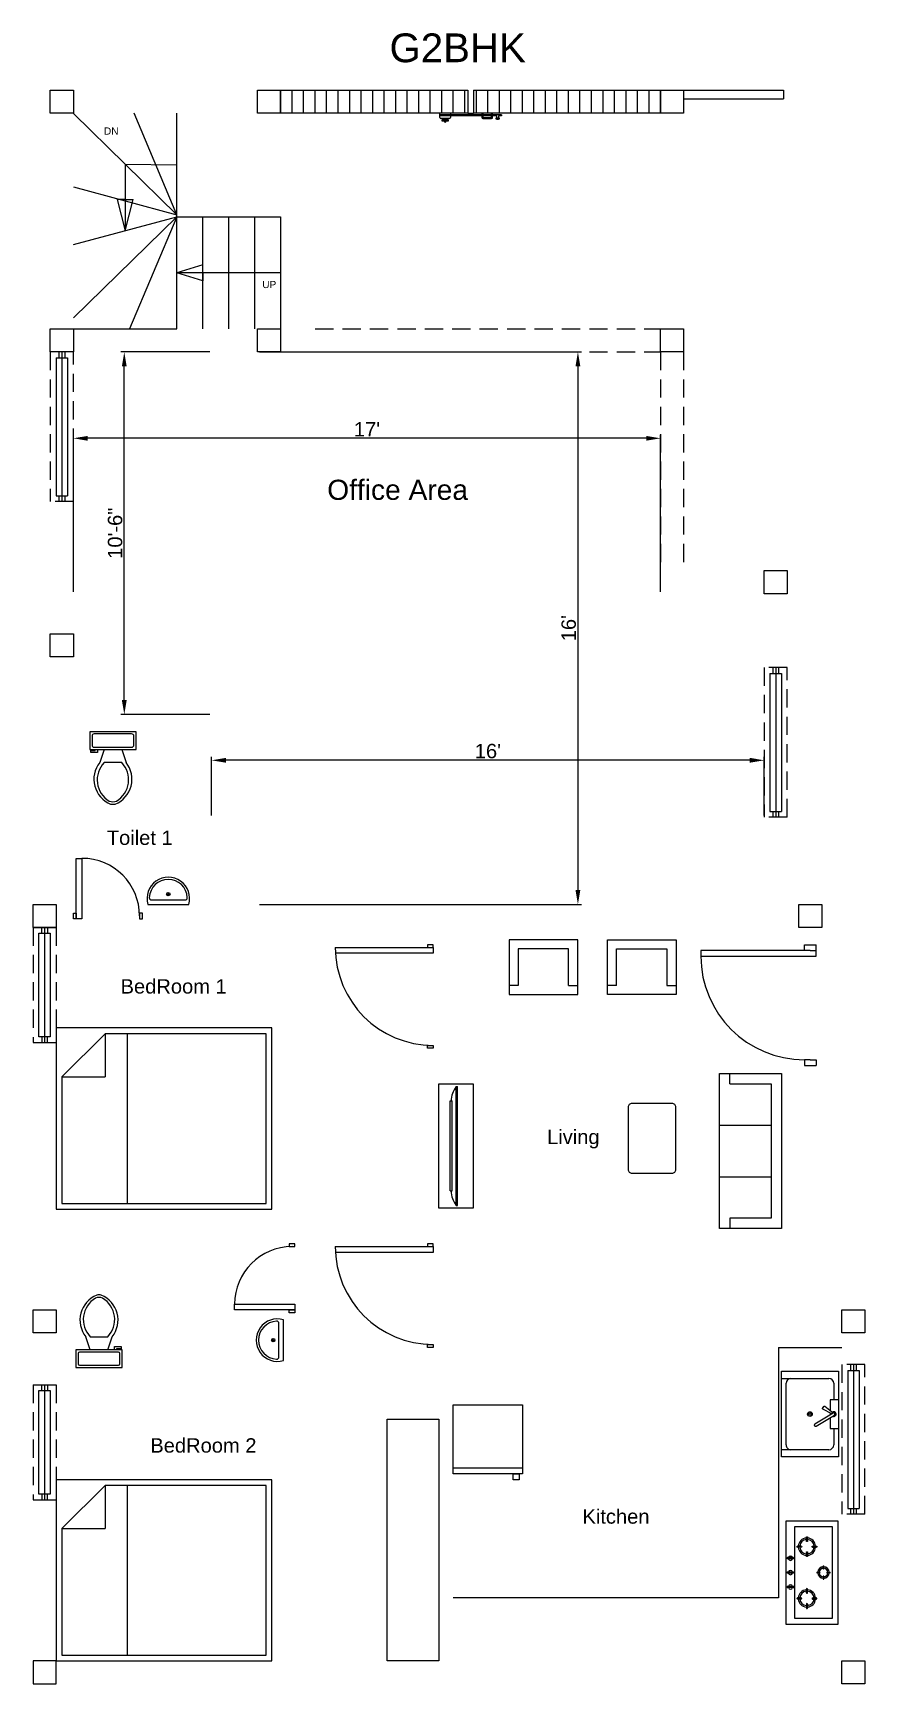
# Model space of a CAD drawing. Header units: inches. Extents: x 2531 to 2820, y 1372 to 1946.
import ezdxf

# ---------------------------------------------------------------- set-up
doc = ezdxf.new("R2010")
doc.units = ezdxf.units.IN
doc.linetypes.add('HIDDEN', pattern=[9.525, 6.35, -3.175])
for name, color, linetype in [('bed room', 20, 'Continuous'), ('Door', 44, 'Continuous'), ('gate', 190, 'Continuous'), ('hall', 90, 'Continuous'), ('kitchen', 142, 'Continuous'), ('pillar', 82, 'Continuous'), ('shutter', 30, 'HIDDEN'), ('stair', 130, 'Continuous'), ('text and dim', 200, 'Continuous'), ('toilet', 140, 'Continuous'), ('wall', 7, 'Continuous'), ('window', 150, 'Continuous')]:
    doc.layers.add(name, color=color, linetype=linetype)
doc.layers.get('0').freeze()
doc.styles.get("Standard").update_dxf_attribs({"font": 'arial.ttf'})
doc.dimstyles.new('ISO-25', dxfattribs={"dimtxt": 5, "dimasz": 5, "dimexe": 1.25, "dimexo": 0.625, "dimtad": 1, "dimdec": 0, "dimlunit": 4, "dimtxsty": 'Standard', "dimcen": 2.5, "dimadec": 0, "dimazin": 0, "dimtfac": 1, "dimtdec": 0, "dimtmove": 0, "dimatfit": 3, "dimfxl": 1, "dimfrac": 2, "dimarcsym": 0})

# ---------------------------------------------------------------- blocks, each defined once
blk = doc.blocks.new('8in pillar')
at = {"layer": 'pillar'}
blk.add_lwpolyline([(3916.78, 1584.21), (3924.78, 1584.21), (3924.78, 1576.21), (3916.78, 1576.21)], close=True, dxfattribs=at)
blk = doc.blocks.new('11ft gate')
at = {"layer": 'gate'}
for p, q in [((3800.6, 2006.71), (3865.6, 2006.71)), ((3800.6, 1998.71), (3800.6, 2006.71)), ((3804.6, 1998.71), (3804.6, 2006.71)), ((3808.6, 1998.71), (3808.6, 2006.71)), ((3812.6, 1998.71), (3812.6, 2006.71)), ((3816.6, 1998.71), (3816.6, 2006.71)), ((3820.6, 1998.71), (3820.6, 2006.71)), ((3824.6, 1998.71), (3824.6, 2006.71)), ((3828.6, 1998.71), (3828.6, 2006.71)), ((3832.6, 1998.71), (3832.6, 2006.71)), ((3836.6, 1998.71), (3836.6, 2006.71)), ((3840.6, 1998.71), (3840.6, 2006.71)), ((3844.6, 1998.71), (3844.6, 2006.71)), ((3848.6, 1998.71), (3848.6, 2006.71)), ((3852.6, 1998.71), (3852.6, 2006.71)), ((3856.6, 1998.71), (3856.6, 2006.71)), ((3860.6, 1998.71), (3860.6, 2006.71)), ((3864.6, 1998.71), (3864.6, 2006.71)), ((3865.6, 2006.71), (3865.6, 1998.71)), ((3867.6, 2006.71), (3932.6, 2006.71)), ((3867.6, 2006.71), (3867.6, 1998.71)), ((3868.6, 1998.71), (3868.6, 2006.71)), ((3872.6, 1998.71), (3872.6, 2006.71)), ((3876.6, 1998.71), (3876.6, 2006.71)), ((3880.6, 1998.71), (3880.6, 2006.71)), ((3884.6, 1998.71), (3884.6, 2006.71)), ((3888.6, 1998.71), (3888.6, 2006.71)), ((3892.6, 1998.71), (3892.6, 2006.71)), ((3896.6, 1998.71), (3896.6, 2006.71)), ((3900.6, 1998.71), (3900.6, 2006.71)), ((3904.6, 1998.71), (3904.6, 2006.71)), ((3908.6, 1998.71), (3908.6, 2006.71)), ((3912.6, 1998.71), (3912.6, 2006.71)), ((3916.6, 1998.71), (3916.6, 2006.71)), ((3920.6, 1998.71), (3920.6, 2006.71)), ((3924.6, 1998.71), (3924.6, 2006.71)), ((3928.6, 1998.71), (3928.6, 2006.71)), ((3932.6, 2006.71), (3932.6, 1998.71)), ((3865.6, 1998.71), (3800.6, 1998.71)), ((3855.91, 1997.22), (3855.91, 1998.7)), ((3877.29, 1998.15), (3855.91, 1998.15)), ((3875.77, 1997.77), (3855.91, 1997.77)), ((3859.26, 1996.84), (3856.28, 1996.84)), ((3857.39, 1996.84), (3857.39, 1996.54)), ((3858.14, 1996.84), (3858.14, 1996.54)), ((3859.63, 1998.7), (3859.63, 1998.15)), ((3859.63, 1997.77), (3859.63, 1997.22)), ((3865.6, 1998.71), (3867.6, 1998.71)), ((3932.6, 1998.71), (3867.6, 1998.71)), ((3870.54, 1998.7), (3870.54, 1998.15)), ((3870.54, 1997.77), (3870.54, 1997.22)), ((3870.91, 1998.7), (3870.91, 1998.15)), ((3870.91, 1997.77), (3870.91, 1997.22)), ((3870.91, 1997.22), (3873.89, 1997.22)), ((3870.91, 1996.84), (3873.89, 1996.84)), ((3873.89, 1998.15), (3873.89, 1998.7)), ((3873.89, 1997.22), (3873.89, 1997.77)), ((3874.26, 1998.15), (3874.26, 1998.7)), ((3874.26, 1997.22), (3874.26, 1997.77)), ((3875.54, 1996.85), (3876.54, 1996.85)), ((3877.29, 1997.77), (3876.32, 1997.77)), ((3877.29, 1998.15), (3877.29, 1997.77)), ((3858.81, 1996.23), (3856.72, 1996.23)), ((3857.39, 1995.92), (3857.39, 1995.91)), ((3858.14, 1995.92), (3858.14, 1995.91))]:
    blk.add_line(p, q, dxfattribs=at)
for points in [[(3875.54, 1997.04), (3876.54, 1997.04), (3876.54, 1996.67), (3875.54, 1996.67)], [(3856.72, 1996.54), (3858.81, 1996.54), (3858.81, 1995.92), (3856.72, 1995.92)]]:
    blk.add_lwpolyline(points, close=True, dxfattribs=at)
for points in [[(3875.77, 1997.04), (3875.77, 1997.77)], [(3876.32, 1997.77), (3876.32, 1997.04)], [(3876.32, 1996.67), (3876.32, 1996.48), (3875.77, 1996.48), (3875.77, 1996.67)]]:
    blk.add_lwpolyline(points, dxfattribs=at)
for centre, start, end in [((3856.28, 1997.22), 180, 270), ((3859.26, 1997.22), 270, 0), ((3870.91, 1997.22), 180, 270), ((3873.89, 1997.22), 270, 0), ((3857.77, 1995.91), 180, 0)]:
    blk.add_arc(centre, 0.372, start, end, dxfattribs=at)
blk = doc.blocks.new('3ftdoor')
at = {"layer": 'Door', "linetype": 'Continuous'}
blk.add_lwpolyline([(3703.09, 1702.71), (3737.09, 1702.71), (3737.09, 1700.71), (3703.14, 1700.71)], dxfattribs=at)
for points in [[(3737.09, 1702.71), (3737.09, 1703.71), (3735.09, 1703.71), (3735.09, 1702.71)], [(3737.09, 1668.71), (3737.09, 1667.71), (3735.09, 1667.71), (3735.09, 1668.71)]]:
    blk.add_lwpolyline(points, close=True, dxfattribs=at)
blk.add_arc((3737.09, 1702.71), 34, 180, 270, dxfattribs=at)
blk = doc.blocks.new('2ft door')
at = {"layer": 'Door', "linetype": 'Continuous'}
for p, q in [((3493.09, 1558.76), (3493.09, 1579.76)), ((3493.09, 1579.76), (3495.09, 1579.76)), ((3495.09, 1579.76), (3495.09, 1558.76)), ((3495.09, 1558.76), (3493.09, 1558.76))]:
    blk.add_line(p, q, dxfattribs=at)
for points in [[(3492.09, 1560.76), (3493.09, 1560.76), (3493.09, 1558.76), (3492.09, 1558.76)], [(3516.09, 1560.76), (3515.09, 1560.76), (3515.09, 1558.76), (3516.09, 1558.76)]]:
    blk.add_lwpolyline(points, close=True, dxfattribs=at)
blk.add_arc((3495.09, 1559.76), 20, 0, 90, dxfattribs=at)
blk = doc.blocks.new('maindoor')
at = {"layer": 'Door'}
for p, q in [((1911.53, 641.87), (1911.53, 643.87)), ((1911.53, 643.87), (1915.53, 643.87)), ((1915.53, 641.87), (1915.53, 643.87)), ((1911.53, 641.87), (1875.53, 641.87)), ((1875.53, 641.87), (1875.53, 639.87)), ((1875.53, 639.87), (1915.53, 639.87)), ((1913.53, 641.87), (1911.53, 641.87)), ((1913.53, 641.87), (1915.53, 641.87)), ((1915.53, 639.87), (1915.53, 641.87)), ((1913.53, 603.87), (1911.53, 603.87)), ((1911.53, 603.87), (1911.53, 601.87)), ((1913.53, 603.87), (1915.53, 603.87)), ((1915.53, 603.87), (1915.53, 601.87))]:
    blk.add_line(p, q, dxfattribs=at)
at = {"layer": 'Door', "linetype": 'Continuous'}
blk.add_line((1911.53, 601.87), (1915.53, 601.87), dxfattribs=at)
at = {"layer": 'Door'}
blk.add_arc((1911.53, 639.87), 36, 180, 270, dxfattribs=at)
blk = doc.blocks.new('4ft window')
at = {"layer": 'window', "linetype": 'HIDDEN'}
for p, q in [((4011, 1654.58), (4003, 1654.58)), ((4003, 1654.58), (4003, 1602.58)), ((4011, 1602.58), (4011, 1654.58)), ((4011, 1602.58), (4003, 1602.58))]:
    blk.add_line(p, q, dxfattribs=at)
at = {"layer": 'window'}
for p, q in [((4005, 1652.58), (4005, 1604.58)), ((4006, 1654.58), (4006, 1652.58)), ((4007, 1654.58), (4007, 1602.58)), ((4008, 1654.58), (4008, 1652.58)), ((4009, 1652.58), (4009, 1604.58)), ((4006, 1604.58), (4006, 1602.58)), ((4008, 1604.58), (4008, 1602.58))]:
    blk.add_line(p, q, dxfattribs=at)
at = {"layer": 'window', "linetype": 'Continuous'}
for p, q in [((4005, 1652.58), (4009, 1652.58)), ((4005, 1604.58), (4009, 1604.58))]:
    blk.add_line(p, q, dxfattribs=at)
blk = doc.blocks.new('3ft window')
at = {"layer": 'window', "linetype": 'Continuous'}
for p, q in [((3891.57, 1851.13), (3899.57, 1851.13)), ((3893.57, 1849.13), (3897.57, 1849.13)), ((3893.57, 1813.13), (3893.57, 1849.13)), ((3894.57, 1849.13), (3894.57, 1851.13)), ((3895.57, 1851.13), (3895.57, 1811.13)), ((3896.57, 1851.13), (3896.57, 1849.13)), ((3897.57, 1849.13), (3897.57, 1813.13)), ((3891.57, 1811.13), (3899.57, 1811.13)), ((3897.57, 1813.13), (3893.57, 1813.13)), ((3894.57, 1813.13), (3894.57, 1811.13)), ((3896.57, 1811.13), (3896.57, 1813.13))]:
    blk.add_line(p, q, dxfattribs=at)
at = {"layer": 'window', "linetype": 'HIDDEN'}
for p, q in [((3891.57, 1851.13), (3891.57, 1811.13)), ((3899.57, 1851.13), (3899.57, 1811.13))]:
    blk.add_line(p, q, dxfattribs=at)
blk = doc.blocks.new('*D30')
at = {"layer": 'Defpoints', "color": 0, "linetype": 'Continuous', "transparency": 16777216}
for p in [(2609.43, 1834.75), (2609.43, 1642.75), (2720.71, 1642.75)]:
    blk.add_point(p, dxfattribs=at)
at = {"layer": 'text and dim', "color": 0, "linetype": 'Continuous', "lineweight": -2, "transparency": 16777216}
for p, q in [((2610.05, 1834.75), (2721.96, 1834.75)), ((2720.71, 1829.75), (2720.71, 1647.75)), ((2610.05, 1642.75), (2721.96, 1642.75))]:
    blk.add_line(p, q, dxfattribs=at)
at = {"layer": 'text and dim', "color": 0, "linetype": 'Continuous', "transparency": 16777216}
for points in [[(2719.88, 1829.75), (2721.55, 1829.75), (2720.71, 1834.75)], [(2719.88, 1647.75), (2721.55, 1647.75), (2720.71, 1642.75)]]:
    blk.add_solid(points, dxfattribs=at)
at = {"layer": 'text and dim', "color": 0, "linetype": 'Continuous', "transparency": 16777216, "insert": (2717.53, 1738.75), "char_height": 5, "attachment_point": 5, "rotation": 90}
blk.add_mtext("16'", dxfattribs=at)
blk = doc.blocks.new('*D31')
at = {"layer": 'Defpoints', "color": 0, "linetype": 'Continuous', "transparency": 16777216}
for p in [(2545.43, 1804.74), (2545.43, 1750.75), (2749.43, 1750.75)]:
    blk.add_point(p, dxfattribs=at)
at = {"layer": 'text and dim', "color": 0, "linetype": 'Continuous', "lineweight": -2, "transparency": 16777216}
for p, q in [((2545.43, 1751.37), (2545.43, 1805.99)), ((2744.43, 1804.74), (2550.43, 1804.74)), ((2749.43, 1751.37), (2749.43, 1805.99))]:
    blk.add_line(p, q, dxfattribs=at)
at = {"layer": 'text and dim', "color": 0, "linetype": 'Continuous', "transparency": 16777216}
for points in [[(2550.43, 1805.57), (2550.43, 1803.9), (2545.43, 1804.74)], [(2744.43, 1805.57), (2744.43, 1803.9), (2749.43, 1804.74)]]:
    blk.add_solid(points, dxfattribs=at)
at = {"layer": 'text and dim', "color": 0, "linetype": 'Continuous', "transparency": 16777216, "insert": (2647.43, 1807.87), "char_height": 5, "attachment_point": 5}
blk.add_mtext("17'", dxfattribs=at)
blk = doc.blocks.new('*D32')
at = {"layer": 'Defpoints', "color": 0, "linetype": 'Continuous', "transparency": 16777216}
for p in [(2593.43, 1692.83), (2593.43, 1673.05), (2785.43, 1673.05)]:
    blk.add_point(p, dxfattribs=at)
at = {"layer": 'text and dim', "color": 0, "linetype": 'Continuous', "lineweight": -2, "transparency": 16777216}
for p, q in [((2593.43, 1673.67), (2593.43, 1694.08)), ((2780.43, 1692.83), (2598.43, 1692.83)), ((2785.43, 1673.67), (2785.43, 1694.08))]:
    blk.add_line(p, q, dxfattribs=at)
at = {"layer": 'text and dim', "color": 0, "linetype": 'Continuous', "transparency": 16777216}
for points in [[(2598.43, 1693.67), (2598.43, 1692), (2593.43, 1692.83)], [(2780.43, 1693.67), (2780.43, 1692), (2785.43, 1692.83)]]:
    blk.add_solid(points, dxfattribs=at)
at = {"layer": 'text and dim', "color": 0, "linetype": 'Continuous', "transparency": 16777216, "insert": (2689.43, 1696.01), "char_height": 5, "attachment_point": 5}
blk.add_mtext("16'", dxfattribs=at)
blk = doc.blocks.new('*D33')
at = {"layer": 'Defpoints', "color": 0, "linetype": 'Continuous', "transparency": 16777216}
for p in [(2563.13, 1834.75), (2593.43, 1834.75), (2593.43, 1708.75)]:
    blk.add_point(p, dxfattribs=at)
at = {"layer": 'text and dim', "color": 0, "linetype": 'Continuous', "lineweight": -2, "transparency": 16777216}
for p, q in [((2592.8, 1834.75), (2561.88, 1834.75)), ((2563.13, 1713.75), (2563.13, 1829.75)), ((2592.8, 1708.75), (2561.88, 1708.75))]:
    blk.add_line(p, q, dxfattribs=at)
at = {"layer": 'text and dim', "color": 0, "linetype": 'Continuous', "transparency": 16777216}
for points in [[(2562.29, 1829.75), (2563.96, 1829.75), (2563.13, 1834.75)], [(2562.29, 1713.75), (2563.96, 1713.75), (2563.13, 1708.75)]]:
    blk.add_solid(points, dxfattribs=at)
at = {"layer": 'text and dim', "color": 0, "linetype": 'Continuous', "transparency": 16777216, "insert": (2559.95, 1771.75), "char_height": 5, "attachment_point": 5, "rotation": 90}
blk.add_mtext('10\'-6"', dxfattribs=at)
blk = doc.blocks.new('bed')
at = {"layer": 'bed room', "linetype": 'Continuous'}
for p, q in [((3509.09, 1575.76), (3509.09, 1560.76)), ((3516.82, 1575.76), (3516.82, 1516.76)), ((3494.09, 1560.76), (3509.09, 1560.76))]:
    blk.add_line(p, q, dxfattribs=at)
for points in [[(3492.09, 1514.76), (3567.09, 1514.76), (3567.09, 1577.76), (3492.09, 1577.76)], [(3494.09, 1516.76), (3565.09, 1516.76), (3565.09, 1575.76), (3509.09, 1575.76), (3494.09, 1560.76)]]:
    blk.add_lwpolyline(points, close=True, dxfattribs=at)
blk = doc.blocks.new('fridge')
at = {"layer": 'kitchen', "linetype": 'Continuous'}
blk.add_line((3691.42, 1541.87), (3667.42, 1541.87), dxfattribs=at)
for points in [[(3667.42, 1563.87), (3691.42, 1563.87), (3691.42, 1539.87), (3667.42, 1539.87)], [(3688.25, 1539.87), (3690.25, 1539.87), (3690.25, 1537.87), (3688.25, 1537.87)]]:
    blk.add_lwpolyline(points, close=True, dxfattribs=at)
blk = doc.blocks.new('*U5')
for p, q in [((-0.1, -0.45), (-0.1, 0.44)), ((0.1, -0.45), (0.1, 0.44))]:
    blk.add_line(p, q)
for centre, start, end in [((0, 0.45), 358.69268, 181.30732), ((0, -0.45), 177.79461, 2.20539)]:
    blk.add_arc(centre, 0.1, start, end)
blk = doc.blocks.new('*U6')
at = {"color": 0, "linetype": 'ByBlock', "lineweight": -2, "transparency": 16777216}
for p, rotation in [((1859.5, 2468.82), 90), ((1861.25, 2467.07), 180), ((1862.99, 2468.82), 270)]:
    blk.add_blockref('*U5', p, dxfattribs=dict(at, rotation=rotation))
blk.add_blockref('*U5', (1861.25, 2470.56), dxfattribs=at)
blk = doc.blocks.new('*U7')
for p, q in [((-0.2, -0.64), (-0.2, 0.64)), ((0.2, -0.64), (0.2, 0.64))]:
    blk.add_line(p, q)
for centre, start, end in [((0, 0.64), 0, 180), ((0, -0.64), 180, 0)]:
    blk.add_arc(centre, 0.2, start, end)
blk = doc.blocks.new('*U8')
at = {"color": 0, "linetype": 'ByBlock', "lineweight": -2, "transparency": 16777216}
for p, rotation in [((1867.63, 2462.32), 90.00000000000006), ((1872.87, 2462.32), 270.0000000000001), ((1870.25, 2459.7), 180)]:
    blk.add_blockref('*U7', p, dxfattribs=dict(at, rotation=rotation))
blk.add_blockref('*U7', (1870.25, 2464.93), dxfattribs=at)
blk = doc.blocks.new('*U9')
for p, q in [((-0.2, -0.64), (-0.2, 0.64)), ((0.2, -0.64), (0.2, 0.64))]:
    blk.add_line(p, q)
for centre, start, end in [((0, 0.64), 0, 180), ((0, -0.64), 180, 0)]:
    blk.add_arc(centre, 0.2, start, end)
blk = doc.blocks.new('*U10')
at = {"color": 0, "linetype": 'ByBlock', "lineweight": -2, "transparency": 16777216}
for p, rotation in [((1867.63, 2462.32), 90.00000000000006), ((1872.87, 2462.32), 270.0000000000001), ((1870.25, 2459.7), 180)]:
    blk.add_blockref('*U9', p, dxfattribs=dict(at, rotation=rotation))
blk.add_blockref('*U9', (1870.25, 2464.93), dxfattribs=at)
blk = doc.blocks.new('3BURNER STOVE')
for p, q in [((1843.25, 2473.82), (1879.25, 2473.82)), ((1879.25, 2473.82), (1879.25, 2455.82)), ((1845.25, 2471.82), (1877.25, 2471.82)), ((1845.25, 2458.82), (1845.25, 2471.82)), ((1877.25, 2471.82), (1877.25, 2458.82)), ((1877.25, 2458.82), (1845.25, 2458.82)), ((1856.05, 2458.29), (1856.05, 2456.35)), ((1856.45, 2458.29), (1856.45, 2456.35)), ((1861.05, 2458.29), (1861.05, 2456.35)), ((1861.45, 2458.29), (1861.45, 2456.35)), ((1866.05, 2458.33), (1866.05, 2456.38)), ((1866.45, 2458.33), (1866.45, 2456.38)), ((1879.25, 2455.82), (1843.25, 2455.82))]:
    blk.add_line(p, q)
for centre, radius, start, end in [((1861.25, 2468.82), 2, 92.86598, 177.13402), ((1861.25, 2468.82), 2, 182.86598, 267.13402), ((1861.25, 2468.82), 1.5, 93.82255, 176.17745), ((1861.25, 2468.82), 1.5, 183.82255, 266.17745), ((1861.25, 2468.82), 2, 2.86598, 87.13402), ((1861.25, 2468.82), 1.5, 3.82255, 86.17745), ((1861.25, 2468.82), 2, 272.86598, 357.13402), ((1861.25, 2468.82), 1.5, 273.82255, 356.17745), ((1852.25, 2463.07), 3, 93.82255, 176.17745), ((1852.25, 2463.07), 3, 183.82255, 266.17745), ((1852.25, 2463.07), 2.5, 94.58857, 175.41143), ((1852.25, 2463.07), 2.5, 184.58857, 265.41143), ((1852.25, 2463.07), 3, 3.82255, 86.17745), ((1852.25, 2463.07), 2.5, 4.58857, 85.41143), ((1852.25, 2463.07), 3, 273.82255, 356.17745), ((1852.25, 2463.07), 2.5, 274.58857, 355.41143), ((1870.25, 2463.07), 3, 93.82255, 176.17745), ((1870.25, 2463.07), 3, 183.82255, 266.17745), ((1870.25, 2463.07), 2.5, 94.58857, 175.41143), ((1870.25, 2463.07), 2.5, 184.58857, 265.41143), ((1870.25, 2463.07), 3, 3.82255, 86.17745), ((1870.25, 2463.07), 2.5, 4.58857, 85.41143), ((1870.25, 2463.07), 3, 273.82255, 356.17745), ((1870.25, 2463.07), 2.5, 274.58857, 355.41143), ((1856.25, 2457.32), 0.75, 105.46601, 254.53399), ((1856.25, 2458.29), 0.2, 0, 180), ((1856.25, 2456.34), 0.2, 180, 0), ((1856.25, 2457.32), 0.75, 285.46601, 74.53399), ((1861.25, 2457.32), 0.75, 105.46601, 254.53399), ((1861.25, 2458.29), 0.2, 0, 180), ((1861.25, 2456.34), 0.2, 180, 0), ((1861.25, 2457.32), 0.75, 285.46601, 74.53399), ((1866.25, 2457.35), 0.75, 105.46601, 254.53399), ((1866.25, 2458.33), 0.2, 0, 180), ((1866.25, 2456.38), 0.2, 180, 0), ((1866.25, 2457.35), 0.75, 285.46601, 74.53399)]:
    blk.add_arc(centre, radius, start, end)
for name, p in [('*U6', (0, 0)), ('*U8', (0, 0.75))]:
    blk.add_blockref(name, p)
at = {"xscale": -1}
blk.add_blockref('*U10', (3722.5, 0.75), dxfattribs=at)
blk = doc.blocks.new('3bunerstove')
blk.add_line((1843.25, 2455.82), (1843.25, 2473.82))
blk.add_blockref('3BURNER STOVE', (0, 0))
blk = doc.blocks.new('sink')
for p, q in [((1761.7, 2463.91), (1797.7, 2463.91)), ((1761.7, 2439.91), (1761.7, 2463.91)), ((1766.7, 2461.91), (1773.7, 2461.91)), ((1773.7, 2463.91), (1773.7, 2460.41)), ((1773.7, 2460.41), (1778.19, 2460.41)), ((1779.22, 2460.41), (1780.03, 2460.41)), ((1779.27, 2461.65), (1783.94, 2453.95)), ((1784.79, 2454.47), (1780.13, 2462.17)), ((1781.19, 2460.41), (1785.7, 2460.41)), ((1785.7, 2460.41), (1785.7, 2463.91)), ((1785.7, 2461.91), (1792.7, 2461.91)), ((1797.7, 2463.91), (1797.7, 2439.91)), ((1764.7, 2439.91), (1764.7, 2459.91)), ((1794.7, 2459.91), (1794.7, 2439.91)), ((1797.7, 2439.91), (1761.7, 2439.91)), ((1792.7, 2441.91), (1766.7, 2441.91))]:
    blk.add_line(p, q)
blk.add_lwpolyline([(1779.59, 2461.13), (1777.66, 2457.35, -0.431059), (1777.31, 2457.25), (1776.45, 2457.75, -0.457156), (1776.38, 2458.13), (1779.24, 2461.72)], format="xyb")
for radius in [1, 0.5]:
    blk.add_circle((1779.7, 2451.91), radius)
for centre, radius, start, end in [((1766.7, 2459.91), 2, 90, 180), ((1779.7, 2461.91), 1, 331.19481, 217.15195), ((1779.7, 2461.91), 0.5, 31.19481, 211.19481), ((1779.7, 2461.91), 1, 257.49086, 271.19481), ((1792.7, 2459.91), 2, 0, 90), ((1784.36, 2454.21), 0.5, 211.19481, 31.19481), ((1766.7, 2443.91), 2, 180, 270), ((1792.7, 2443.91), 2, 270, 0)]:
    blk.add_arc(centre, radius, start, end)
blk = doc.blocks.new('tv stand')
at = {"layer": 'hall'}
for p, q in [((2067.75, 962.63), (2112.02, 962.63)), ((2067.75, 962.63), (2067.75, 962.13)), ((2067.75, 962.13), (2112.02, 962.13)), ((2073.11, 964.88), (2073.11, 964.13)), ((2073.11, 964.88), (2106.66, 964.88)), ((2073.11, 964.13), (2106.66, 964.13)), ((2106.66, 964.88), (2106.66, 964.13)), ((2112.02, 962.63), (2112.02, 962.13)), ((2113.02, 963.07), (2113.02, 962.13))]:
    blk.add_line(p, q, dxfattribs=at)
blk.add_lwpolyline([(2066.75, 969.01), (2113.02, 969.01), (2113.02, 956.24), (2066.75, 956.24)], close=True, dxfattribs=at)
for centre, start, end in [((2073.86, 953.74), 94.03025, 124.54427), ((2105.9, 953.74), 55.45573, 85.96975)]:
    blk.add_arc(centre, 10.79, start, end, dxfattribs=at)
blk = doc.blocks.new('2ft6inx2ft sofa')
at = {"layer": 'hall'}
for p, q in [((2200.5, 985.12), (2196.5, 985.12)), ((2222.5, 985.12), (2226.5, 985.12))]:
    blk.add_line(p, q, dxfattribs=at)
blk.add_lwpolyline([(2196.5, 1005.12), (2226.5, 1005.12), (2226.5, 981.12), (2196.5, 981.12)], close=True, dxfattribs=at)
blk.add_lwpolyline([(2200.5, 985.12), (2200.5, 1001.12), (2222.5, 1001.12), (2222.5, 985.12)], dxfattribs=at)
blk = doc.blocks.new('teapoi')
at = {"layer": 'hall'}
blk.add_lwpolyline([(2049.85, 947.82), (2069.85, 947.82, -0.414214), (2071.85, 945.82), (2071.85, 913.82, -0.414214), (2069.85, 911.82), (2049.85, 911.82, -0.414214), (2047.85, 913.82), (2047.85, 945.82, -0.414214)], format="xyb", close=True, dxfattribs=at)
blk = doc.blocks.new('Toilet - top')
for p, q in [((9.5, -6), (9.5, -2)), ((-10, -8.5), (-8, -8.5)), ((-10, -9.5), (-10, -8.5)), ((-7, -9.5), (-10, -9.5)), ((-8, -8.5), (-8, -8)), ((-7, -8), (-7, -9.5)), ((-4, -8), (-6, -14)), ((4, -14), (-4, -14)), ((4, -8), (6, -14))]:
    blk.add_line(p, q)
blk.add_lwpolyline([(10.5, -8), (10.5, 0), (-10.5, 0), (-10.5, -8)], close=True)
for points in [[(-9.5, -2), (-9.5, -6)], [(8.5, -1), (-8.5, -1)], [(-8.5, -7), (8.5, -7)]]:
    blk.add_lwpolyline(points)
for centre, radius, start, end in [((-8.62, -1.88), 0.884, 81.8699, 188.1301), ((-8.62, -6.12), 0.884, 171.8699, 278.1301), ((8.62, -1.88), 0.884, 351.8699, 98.1301), ((8.62, -6.12), 0.884, 261.8699, 8.1301), ((3.52, -21.58), 12.17, 141.46911, 247.97143), ((4.2, -21.82), 11.33, 136.36773, 238.94682), ((-3.52, -21.58), 12.17, 292.02843, 38.53071), ((-4.2, -21.82), 11.33, 301.05301, 43.63209), ((0, -27.88), 4, 245.73182, 294.26817), ((0, -29), 4, 254.86053, 285.13947)]:
    blk.add_arc(centre, radius, start, end)
blk = doc.blocks.new('western toilet')
at = {"layer": 'toilet', "xscale": 0.5, "yscale": 0.5, "zscale": 0.5, "rotation": 180}
blk.add_blockref('Toilet - top', (2164.76, 939.26), dxfattribs=at)
blk = doc.blocks.new('handwash customised')
at = {"layer": 'toilet'}
for p, q in [((1337.07, 830.46), (1355.07, 830.46)), ((1338.7, 832.46), (1353.43, 832.46)), ((1345.32, 834.97), (1346.82, 834.97)), ((1346.07, 835.72), (1346.07, 834.22))]:
    blk.add_line(p, q, dxfattribs=at)
blk.add_circle((1346.07, 834.97), 0.75, dxfattribs=at)
for centre, radius, start, end in [((1346.07, 833.09), 9.37, 343.7398, 196.2602), ((1346.07, 833.09), 8.37, 2.9146, 177.0854), ((1338.7, 833.46), 1, 177.0854, 270), ((1353.43, 833.46), 1, 270, 2.9146)]:
    blk.add_arc(centre, radius, start, end, dxfattribs=at)
blk = doc.blocks.new('5ftx2ft6in sofa')
at = {"layer": 'hall'}
for p, q in [((2086.75, 979.33), (2086.75, 999.33)), ((2106.75, 979.33), (2106.75, 999.33)), ((2070.75, 983.33), (2066.75, 983.33)), ((2122.75, 983.33), (2126.75, 983.33))]:
    blk.add_line(p, q, dxfattribs=at)
blk.add_lwpolyline([(2066.75, 1003.33), (2126.75, 1003.33), (2126.75, 979.33), (2066.75, 979.33)], close=True, dxfattribs=at)
blk.add_lwpolyline([(2070.75, 983.33), (2070.75, 999.33), (2122.75, 999.33), (2122.75, 983.33)], dxfattribs=at)

msp = doc.modelspace()

# ---------------------------------------------------------------- linework, layer by layer
at = {"layer": 'bed room', "linetype": 'Continuous'}
msp.add_lwpolyline([(2654.43, 1463.8), (2672.43, 1463.8), (2672.43, 1379.8), (2654.43, 1379.8)], close=True, dxfattribs=at)
at = {"layer": 'gate', "linetype": 'Continuous'}
for p, q in [((2757.43, 1925.75), (2792.18, 1925.75)), ((2757.43, 1925.75), (2757.43, 1922.75)), ((2757.43, 1922.75), (2792.18, 1922.75)), ((2792.18, 1925.75), (2792.18, 1922.75))]:
    msp.add_line(p, q, dxfattribs=at)
at = {"layer": 'kitchen', "linetype": 'Continuous'}
for q in [(2790.43, 1401.8), (2812.43, 1488.8)]:
    msp.add_line((2790.43, 1488.8), q, dxfattribs=at)
at = {"layer": 'kitchen'}
msp.add_line((2790.43, 1401.8), (2677.43, 1401.8), dxfattribs=at)
at = {"layer": 'shutter'}
for p, q in [((2629.43, 1842.75), (2749.43, 1842.75)), ((2629.43, 1834.75), (2749.43, 1834.75)), ((2749.43, 1834.75), (2749.43, 1758.75)), ((2757.43, 1834.75), (2757.43, 1758.75))]:
    msp.add_line(p, q, dxfattribs=at)
at = {"layer": 'stair'}
for p, q in [((2545.43, 1917.57), (2581.43, 1882.42)), ((2581.43, 1882.42), (2566.53, 1917.78)), ((2581.43, 1881.75), (2581.43, 1917.75)), ((2545.43, 1892.12), (2581.43, 1882.42)), ((2545.43, 1872.04), (2581.43, 1881.75)), ((2545.43, 1846.59), (2581.43, 1881.75)), ((2581.43, 1881.75), (2564.99, 1842.75)), ((2581.43, 1881.75), (2617.43, 1881.75)), ((2581.43, 1842.75), (2581.43, 1881.75)), ((2590.43, 1842.75), (2590.43, 1881.75)), ((2599.43, 1842.75), (2599.43, 1881.75)), ((2608.43, 1842.75), (2608.43, 1881.75)), ((2617.43, 1881.75), (2617.43, 1842.75)), ((2545.43, 1842.75), (2581.43, 1842.75))]:
    msp.add_line(p, q, dxfattribs=at)
at = {"layer": 'text and dim', "linetype": 'Continuous'}
for p, q in [((2563.43, 1899.99), (2563.43, 1876.89)), ((2563.43, 1899.99), (2581.43, 1899.75)), ((2563.43, 1887.75), (2560.69, 1887.75)), ((2560.69, 1887.75), (2563.43, 1876.89)), ((2563.43, 1887.75), (2566.17, 1887.75)), ((2563.43, 1876.89), (2566.17, 1887.75)), ((2590.43, 1864.98), (2581.43, 1862.25)), ((2590.43, 1862.25), (2590.43, 1864.98)), ((2617.43, 1862.25), (2581.43, 1862.25)), ((2590.43, 1859.51), (2581.43, 1862.25)), ((2590.43, 1862.25), (2590.43, 1859.51))]:
    msp.add_line(p, q, dxfattribs=at)

# ---------------------------------------------------------------- block references
at = {"layer": 'Door', "linetype": 'Continuous'}
for name, p in [('2ft door', (-946.66, 78.99)), ('3ftdoor', (-1066.66, -74.96)), ('maindoor', (887.9, 984.88)), ('3ftdoor', (-1066.66, -178.91))]:
    msp.add_blockref(name, p, dxfattribs=at)
at = {"layer": 'Door', "linetype": 'Continuous', "rotation": 90}
msp.add_blockref('2ft door', (4181.19, -1991.28), dxfattribs=at)
at = {"layer": 'gate'}
msp.add_blockref('11ft gate', (-1183.17, -80.96), dxfattribs=at)
at = {"layer": 'kitchen', "linetype": 'Continuous'}
for name, p, xscale, yscale, zscale, rotation in [('2ft6inx2ft sofa', (4464.45, 832.48), -0.7939065059585986, 0.7939065059585986, 0.7939065059585986, 359.9999999999989), ('5ftx2ft6in sofa', (1890.03, 3440.88), 0.89845899496341, 0.89845899496341, 0.89845899496341, 270), ('tv stand', (3575.82, -389.58), 0.9322822234025473, 0.9322822234025473, 0.9322822234025473, 90), ('sink', (776.74, 2935.13), 0.8257142180238557, 0.8257142180238557, 0.8257142180238557, 270)]:
    msp.add_blockref(name, p, dxfattribs=dict(at, xscale=xscale, yscale=yscale, zscale=zscale, rotation=rotation))
for name, p, xscale, yscale, zscale in [('2ft6inx2ft sofa', (987.18, 832.48), 0.7939065059585986, 0.7939065059585986, 0.7939065059585986), ('teapoi', (1343.48, 928.13), 0.6811052399986894, 0.6811052399986894, 0.6811052399986894)]:
    msp.add_blockref(name, p, dxfattribs=dict(at, xscale=xscale, yscale=yscale, zscale=zscale))
msp.add_blockref('fridge', (-989.99, -95.06), dxfattribs=at)
at = {"layer": 'kitchen', "linetype": 'Continuous', "rotation": 270}
msp.add_blockref('3bunerstove', (337.2, 3271.77), dxfattribs=at)
at = {"layer": 'pillar'}
for p in [(-1379.35, 341.53), (-1307.35, 341.53), (-1167.35, 341.53), (-1379.35, 258.53), (-1307.35, 258.53), (-1167.35, 258.53), (-1131.35, 174.53), (-1379.35, 152.53), (-1385.35, 58.53), (-1119.35, 58.53), (-1385.35, -82.41), (-1104.35, -82.41), (-1104.35, -204.41)]:
    msp.add_blockref('8in pillar', p, dxfattribs=at)
at = {"layer": 'pillar', "xscale": -1}
msp.add_blockref('8in pillar', (6456.21, -204.41), dxfattribs=at)
at = {"layer": 'text and dim', "linetype": 'Continuous'}
for p in [(-952.66, 22.04), (-952.66, -134.96)]:
    msp.add_blockref('bed', p, dxfattribs=at)
at = {"layer": 'toilet', "linetype": 'Continuous'}
for name, p, xscale, yscale, zscale, rotation in [('western toilet', (5868.22, 3138.5), 1.528596998441343, 1.528596998441343, 1.528596998441343, 179.9999999999956), ('handwash customised', (3273.81, 429.01), 0.7891830888712512, 0.7891830888712512, 0.7891830888712512, 90)]:
    msp.add_blockref(name, p, dxfattribs=dict(at, xscale=xscale, yscale=yscale, zscale=zscale, rotation=rotation))
for name, p, xscale, yscale, zscale in [('handwash customised', (1516.13, 987.36), 0.7891830888712512, 0.7891830888712512, 0.7891830888712512), ('western toilet', (-754.7, 46.05), 1.528596998441343, 1.528596998441343, 1.528596998441343)]:
    msp.add_blockref(name, p, dxfattribs=dict(at, xscale=xscale, yscale=yscale, zscale=zscale))
at = {"layer": 'wall', "linetype": 'HIDDEN'}
for p in [(-1465.57, 180.17), (-1217.57, 70.47), (-1190.57, -171.78)]:
    msp.add_blockref('4ft window', p, dxfattribs=at)
at = {"layer": 'window', "linetype": 'HIDDEN'}
for p in [(-1360.14, -216.38), (-1360.14, -375.33)]:
    msp.add_blockref('3ft window', p, dxfattribs=at)

# ---------------------------------------------------------------- texts
at = {"layer": 'text and dim', "linetype": 'Continuous'}
for s, width, insert, char_height, attachment_point in [('G2BHK', 11.5495, (2655.26, 1945.45), 10, 1), ('DN', 4.7261, (2556.08, 1910.28), 2.5, 7), ('UP', 4.7261, (2611.07, 1856.91), 2.5, 7), ('Office Area', 64.8846, (2633.63, 1790.34), 7, 1), ('Toilet 1', 22.1412, (2557.05, 1668.42), 5, 1), ('BedRoom 1', 35.3753, (2561.84, 1616.76), 5, 1), ('Living', 17.767, (2710, 1564.44), 5, 1), ('BedRoom 2', 37.2045, (2572.17, 1457.21), 5, 1), ('Kitchen', 20.9795, (2722.29, 1432.52), 5, 1)]:
    msp.add_mtext_dynamic_manual_height_columns(s, width=width, gutter_width=12.5, heights=[0], dxfattribs=dict(at, insert=insert, char_height=char_height, attachment_point=attachment_point))

# ---------------------------------------------------------------- dimensions: what is measured, and where the dimension line sits
for base, p1, p2, picture, middle in [((2563.13, 1834.75), (2593.43, 1708.75), (2593.43, 1834.75), '*D33', (2559.95, 1771.75)), ((2720.71, 1642.75), (2609.43, 1834.75), (2609.43, 1642.75), '*D30', (2717.53, 1738.75))]:
    dim = msp.add_linear_dim(base=base, p1=p1, p2=p2, angle=90, dimstyle='ISO-25', dxfattribs=at)
    dim.commit()
    dim.dimension.update_dxf_attribs({"geometry": picture, "text_midpoint": middle})
for base, p1, p2, picture, middle in [((2545.43, 1804.74), (2749.43, 1750.75), (2545.43, 1750.75), '*D31', (2647.43, 1807.87)), ((2593.43, 1692.83), (2785.43, 1673.05), (2593.43, 1673.05), '*D32', (2689.43, 1696.01))]:
    dim = msp.add_linear_dim(base=base, p1=p1, p2=p2, dimstyle='ISO-25', dxfattribs=at)
    dim.commit()
    dim.dimension.update_dxf_attribs({"geometry": picture, "text_midpoint": middle})

doc.saveas('drawing.dxf')
